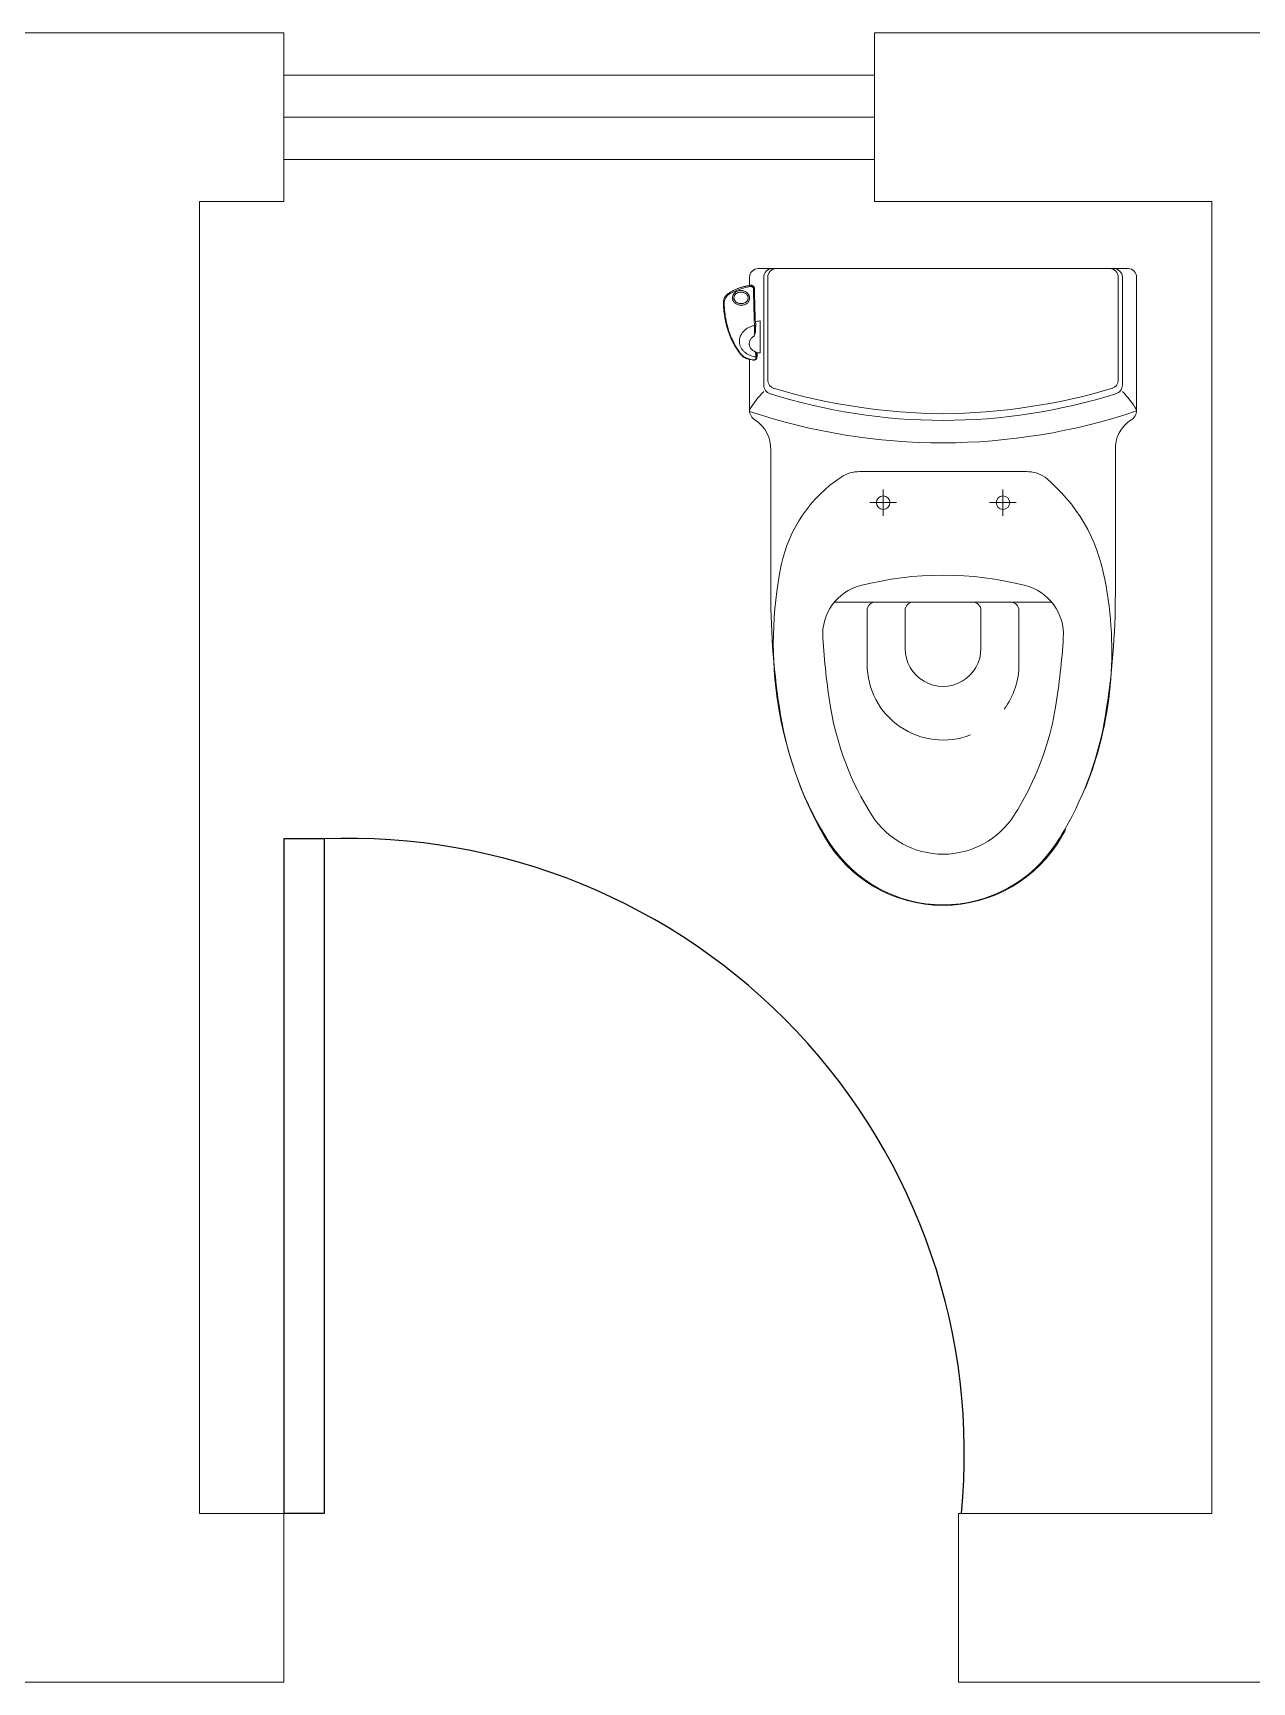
# Model space of a CAD drawing. Header units: inches. Extents: x 4 to 844, y 19 to 530.
# Drawn here: x 29.498 to 30.943, y 183.774 to 185.73 of the extents above; entities that cross this region are included whole.
import ezdxf

# ---------------------------------------------------------------- set-up
doc = ezdxf.new("R2010")
doc.units = ezdxf.units.IN
doc.header["$MEASUREMENT"] = 0
doc.linetypes.add('HIDDEN', pattern=[0.375, 0.25, -0.125])
for name, color, linetype in [('1', 1, 'Continuous'), ('BODY', 7, 'Continuous'), ('COVER', 7, 'Continuous'), ('DIM', 7, 'Continuous'), ('FUR', 6, 'Continuous'), ('HIDDEN', 8, 'HIDDEN')]:
    doc.layers.add(name, color=color, linetype=linetype)

# ---------------------------------------------------------------- blocks, each defined once
blk = doc.blocks.new('DESK4')
at = {"color": 0}
for p, q in [((0, 1), (-0.06, 1)), ((0, 0), (-0.06, 0))]:
    blk.add_line(p, q, dxfattribs=at)
blk.add_lwpolyline([(-0.06, 1), (-0.06, 0)], dxfattribs=at)
blk.add_lwpolyline([(0.944, 0, 0.455404), (0, 1), (0, 0)], format="xyb", dxfattribs=at)

msp = doc.modelspace()

# ---------------------------------------------------------------- linework, layer by layer
at = {"lineweight": 0}
for p, q in [((29.79562, 185.72995), (29.09562, 185.72995)), ((29.79562, 185.52995), (29.79562, 185.72995)), ((30.49568, 185.72995), (31.19568, 185.72995)), ((29.69562, 185.52995), (29.69562, 183.97386)), ((29.69562, 185.52995), (29.79562, 185.52995)), ((30.49568, 185.52995), (30.89568, 185.52995)), ((30.89568, 185.52995), (30.89568, 183.97386)), ((29.69562, 183.97386), (29.84362, 183.97386)), ((30.59562, 183.97386), (30.89568, 183.97386)), ((28.60433, 183.77386), (29.79562, 183.77386)), ((30.59562, 183.77386), (31.19568, 183.77386))]:
    msp.add_line(p, q, dxfattribs=at)
at = {"color": 40, "lineweight": 0, "true_color": 0xf8d731}
for p, q in [((30.49568, 185.52995), (30.49568, 185.72995)), ((29.79562, 185.67995), (30.49568, 185.67995)), ((29.79562, 185.62995), (30.49568, 185.62995)), ((29.79562, 185.57995), (30.49568, 185.57995)), ((29.69562, 183.97386), (29.79562, 183.97386)), ((29.79562, 183.97386), (29.79562, 183.77386)), ((30.59562, 183.97386), (30.59562, 183.77386))]:
    msp.add_line(p, q, dxfattribs=at)
at = {"layer": '1', "color": 177, "linetype": 'ByBlock', "lineweight": 0, "true_color": 0x293189}
for p, q in [((30.319, 185.4174), (30.31857, 185.41672)), ((30.31878, 185.41673), (30.31923, 185.41742)), ((30.31946, 185.41806), (30.319, 185.4174)), ((30.31923, 185.41742), (30.31974, 185.41809)), ((30.31997, 185.41869), (30.31946, 185.41806)), ((30.31974, 185.41809), (30.3203, 185.41875)), ((30.32052, 185.41932), (30.31997, 185.41869)), ((30.3207, 185.41752), (30.32023, 185.41692)), ((30.3203, 185.41875), (30.32091, 185.41939)), ((30.32111, 185.41991), (30.32052, 185.41932)), ((30.32122, 185.4181), (30.3207, 185.41752)), ((30.32091, 185.41939), (30.32156, 185.41999)), ((30.32174, 185.42046), (30.32111, 185.41991)), ((30.32178, 185.41865), (30.32122, 185.4181)), ((30.32156, 185.41999), (30.32226, 185.42056)), ((30.32238, 185.42097), (30.32174, 185.42046)), ((30.32237, 185.41917), (30.32178, 185.41865)), ((30.32226, 185.42056), (30.32301, 185.4211)), ((30.32296, 185.41965), (30.32237, 185.41917)), ((30.32305, 185.42144), (30.32238, 185.42097)), ((30.32359, 185.42009), (30.32296, 185.41965)), ((30.32301, 185.4211), (30.32378, 185.42158)), ((30.32375, 185.42188), (30.32305, 185.42144)), ((30.32424, 185.4205), (30.32359, 185.42009)), ((30.32457, 185.42237), (30.32377, 185.42191)), ((30.32536, 185.4228), (30.32378, 185.4219)), ((30.32583, 185.4214), (30.32424, 185.4205)), ((30.32548, 185.42288), (30.32457, 185.42237)), ((30.32701, 185.42367), (30.32536, 185.4228)), ((30.32639, 185.42337), (30.32548, 185.42288)), ((30.32744, 185.42226), (30.32583, 185.4214)), ((30.32731, 185.42385), (30.32639, 185.42337)), ((30.32868, 185.4245), (30.32701, 185.42367)), ((30.32824, 185.42431), (30.32731, 185.42385)), ((30.32908, 185.42307), (30.32744, 185.42226)), ((30.32758, 185.41688), (30.3277, 185.41749)), ((30.3277, 185.41749), (30.32786, 185.4181)), ((30.32786, 185.4181), (30.32807, 185.41869)), ((30.32807, 185.41869), (30.32833, 185.41925)), ((30.32918, 185.42476), (30.32824, 185.42431)), ((30.32833, 185.41925), (30.32862, 185.4198)), ((30.32862, 185.4198), (30.32896, 185.42032)), ((30.33037, 185.42529), (30.32868, 185.4245)), ((30.32896, 185.42032), (30.32933, 185.42082)), ((30.33074, 185.42384), (30.32908, 185.42307)), ((30.33012, 185.4252), (30.32918, 185.42476)), ((30.32933, 185.42082), (30.32974, 185.42128)), ((30.3295, 185.4176), (30.32936, 185.41713)), ((30.32967, 185.41806), (30.3295, 185.4176)), ((30.32989, 185.4185), (30.32967, 185.41806)), ((30.32974, 185.42128), (30.33027, 185.42181)), ((30.33014, 185.41893), (30.32989, 185.4185)), ((30.33107, 185.42562), (30.33012, 185.4252)), ((30.33041, 185.41934), (30.33014, 185.41893)), ((30.33027, 185.42181), (30.33083, 185.42228)), ((30.33209, 185.42603), (30.33037, 185.42529)), ((30.33072, 185.41972), (30.33041, 185.41934)), ((30.33107, 185.42009), (30.33072, 185.41972)), ((30.33242, 185.42457), (30.33074, 185.42384)), ((30.33083, 185.42228), (30.33143, 185.42271)), ((30.33203, 185.42603), (30.33107, 185.42562)), ((30.3315, 185.42049), (30.33107, 185.42009)), ((30.33143, 185.42271), (30.33206, 185.4231)), ((30.33197, 185.42087), (30.3315, 185.42049)), ((30.33247, 185.4212), (30.33197, 185.42087)), ((30.333, 185.42642), (30.33203, 185.42603)), ((30.33206, 185.4231), (30.33271, 185.42343)), ((30.33411, 185.42683), (30.33209, 185.42603)), ((30.3344, 185.42536), (30.33242, 185.42457)), ((30.333, 185.4215), (30.33247, 185.4212)), ((30.33271, 185.42343), (30.33356, 185.42379)), ((30.33397, 185.4268), (30.333, 185.42642)), ((30.33355, 185.42177), (30.333, 185.4215)), ((30.33425, 185.42205), (30.33355, 185.42177)), ((30.33356, 185.42379), (30.33443, 185.42407)), ((30.33495, 185.42716), (30.33397, 185.4268)), ((30.33617, 185.42757), (30.33411, 185.42683)), ((30.33498, 185.42227), (30.33425, 185.42205)), ((30.33642, 185.42608), (30.3344, 185.42536)), ((30.33443, 185.42407), (30.33533, 185.42428)), ((30.33594, 185.42751), (30.33495, 185.42716)), ((30.33572, 185.42243), (30.33498, 185.42227)), ((30.33533, 185.42428), (30.33624, 185.42441)), ((30.33648, 185.42253), (30.33572, 185.42243)), ((30.33693, 185.42785), (30.33594, 185.42751)), ((30.33825, 185.42824), (30.33617, 185.42757)), ((30.33624, 185.42441), (30.33715, 185.42447)), ((30.33846, 185.42675), (30.33642, 185.42608)), ((30.33725, 185.42258), (30.33648, 185.42253)), ((30.33792, 185.42817), (30.33693, 185.42785)), ((30.33715, 185.42447), (30.33807, 185.42446)), ((30.33801, 185.42257), (30.33725, 185.42258)), ((30.33892, 185.42847), (30.33792, 185.42817)), ((30.33878, 185.4225), (30.33801, 185.42257)), ((30.33807, 185.42446), (30.33899, 185.42437)), ((30.34035, 185.42885), (30.33825, 185.42824)), ((30.34052, 185.42734), (30.33846, 185.42675)), ((30.33953, 185.42237), (30.33878, 185.4225)), ((30.33992, 185.42876), (30.33892, 185.42847)), ((30.33899, 185.42437), (30.3399, 185.42421)), ((30.34028, 185.42219), (30.33953, 185.42237)), ((30.3399, 185.42421), (30.34079, 185.42398)), ((30.34093, 185.42903), (30.33992, 185.42876)), ((30.34101, 185.42195), (30.34028, 185.42219)), ((30.34247, 185.42939), (30.34035, 185.42885)), ((30.3426, 185.42788), (30.34052, 185.42734)), ((30.34079, 185.42398), (30.34167, 185.42367)), ((30.34195, 185.42929), (30.34093, 185.42903)), ((30.34172, 185.42165), (30.34101, 185.42195)), ((30.34167, 185.42367), (30.34251, 185.42329)), ((30.34239, 185.4213), (30.34172, 185.42165)), ((30.34296, 185.42953), (30.34195, 185.42929)), ((30.34304, 185.42088), (30.34239, 185.4213)), ((30.34461, 185.42986), (30.34247, 185.42939)), ((30.34251, 185.42329), (30.34333, 185.42283)), ((30.3447, 185.42834), (30.3426, 185.42788)), ((30.34398, 185.42976), (30.34296, 185.42953)), ((30.34364, 185.42042), (30.34304, 185.42088)), ((30.34333, 185.42283), (30.34395, 185.42242)), ((30.3442, 185.41989), (30.34364, 185.42042)), ((30.34395, 185.42242), (30.34455, 185.42196)), ((30.345, 185.42997), (30.34398, 185.42976)), ((30.3447, 185.41932), (30.3442, 185.41989)), ((30.34455, 185.42196), (30.3451, 185.42145)), ((30.34677, 185.43027), (30.34461, 185.42986)), ((30.34681, 185.42874), (30.3447, 185.42834)), ((30.345, 185.41891), (30.3447, 185.41932)), ((30.34603, 185.43016), (30.345, 185.42997)), ((30.34526, 185.41848), (30.345, 185.41891)), ((30.3451, 185.42145), (30.34562, 185.4209)), ((30.34549, 185.41804), (30.34526, 185.41848)), ((30.34569, 185.41758), (30.34549, 185.41804)), ((30.34562, 185.4209), (30.34609, 185.42031)), ((30.34584, 185.41711), (30.34569, 185.41758)), ((30.34706, 185.43035), (30.34603, 185.43016)), ((30.34609, 185.42031), (30.34645, 185.41979)), ((30.34645, 185.41979), (30.34677, 185.41924)), ((30.34894, 185.4306), (30.34677, 185.43027)), ((30.34677, 185.41924), (30.34705, 185.41867)), ((30.34894, 185.42907), (30.34681, 185.42874)), ((30.34705, 185.41867), (30.34728, 185.41809)), ((30.3481, 185.43051), (30.34706, 185.43035)), ((30.34728, 185.41809), (30.34747, 185.41748)), ((30.34747, 185.41748), (30.34761, 185.41687)), ((30.34896, 185.43064), (30.3481, 185.43051)), ((30.34942, 185.43064), (30.34894, 185.4306)), ((30.34929, 185.4291), (30.34894, 185.42907)), ((30.34904, 185.43065), (30.34896, 185.43064)), ((30.3493, 185.43067), (30.34904, 185.43065)), ((30.34964, 185.42909), (30.34929, 185.4291)), ((30.34955, 185.43067), (30.3493, 185.43067)), ((30.3499, 185.43062), (30.34942, 185.43064)), ((30.34981, 185.43066), (30.34955, 185.43067)), ((30.35, 185.42903), (30.34964, 185.42909)), ((30.35006, 185.43064), (30.34981, 185.43066)), ((30.35037, 185.43054), (30.3499, 185.43062)), ((30.35032, 185.42894), (30.35, 185.42903)), ((30.35032, 185.43059), (30.35006, 185.43064)), ((30.35057, 185.43054), (30.35032, 185.43059)), ((30.35064, 185.42882), (30.35032, 185.42894)), ((30.35081, 185.43042), (30.35037, 185.43054)), ((30.35081, 185.43046), (30.35057, 185.43054)), ((30.35093, 185.42866), (30.35064, 185.42882)), ((30.35106, 185.43037), (30.35081, 185.43046)), ((30.35122, 185.43026), (30.35081, 185.43042)), ((30.35121, 185.42847), (30.35093, 185.42866)), ((30.35129, 185.43027), (30.35106, 185.43037)), ((30.35147, 185.42825), (30.35121, 185.42847)), ((30.35162, 185.43005), (30.35122, 185.43026)), ((30.35152, 185.43015), (30.35129, 185.43027)), ((30.3517, 185.428), (30.35147, 185.42825)), ((30.35174, 185.43001), (30.35152, 185.43015)), ((30.35199, 185.4298), (30.35162, 185.43005)), ((30.3519, 185.42773), (30.3517, 185.428)), ((30.35195, 185.42987), (30.35174, 185.43001)), ((30.35207, 185.42744), (30.3519, 185.42773)), ((30.35214, 185.42971), (30.35195, 185.42987)), ((30.35233, 185.4295), (30.35199, 185.4298)), ((30.35221, 185.42714), (30.35207, 185.42744)), ((30.35233, 185.42954), (30.35214, 185.42971)), ((30.35231, 185.42682), (30.35221, 185.42714)), ((30.35237, 185.42649), (30.35231, 185.42682)), ((30.35251, 185.42936), (30.35233, 185.42954)), ((30.35264, 185.42918), (30.35233, 185.4295)), ((30.35239, 185.42616), (30.35237, 185.42649)), ((30.35243, 185.42422), (30.35239, 185.42616)), ((30.35246, 185.42229), (30.35243, 185.42422)), ((30.35252, 185.41917), (30.35246, 185.42229)), ((30.35268, 185.42916), (30.35251, 185.42936)), ((30.35258, 185.41606), (30.35252, 185.41917)), ((30.3529, 185.42882), (30.35264, 185.42918)), ((30.35283, 185.42896), (30.35268, 185.42916)), ((30.35291, 185.42885), (30.35283, 185.42896)), ((30.35313, 185.42844), (30.3529, 185.42882)), ((30.3533, 185.42804), (30.35313, 185.42844)), ((30.35344, 185.42762), (30.3533, 185.42804)), ((30.35352, 185.42719), (30.35344, 185.42762)), ((30.35355, 185.42677), (30.35352, 185.42719)), ((30.3536, 185.42378), (30.35355, 185.42675)), ((30.35366, 185.42083), (30.3536, 185.42378)), ((30.35372, 185.41789), (30.35366, 185.42083)), ((30.35378, 185.41496), (30.35372, 185.41789)), ((30.31668, 185.41027), (30.31667, 185.41003)), ((30.31667, 185.40939), (30.31668, 185.40982)), ((30.31668, 185.40903), (30.31667, 185.40939)), ((30.31668, 185.40903), (30.31667, 185.40939)), ((30.31668, 185.40982), (30.31673, 185.41062)), ((30.31669, 185.41048), (30.31668, 185.41027)), ((30.31677, 185.40678), (30.31668, 185.40903)), ((30.31674, 185.41115), (30.31669, 185.41048)), ((30.31673, 185.41062), (30.31682, 185.41141)), ((30.31686, 185.41202), (30.31674, 185.41115)), ((30.31689, 185.40455), (30.31677, 185.40678)), ((30.31682, 185.41141), (30.31696, 185.41222)), ((30.31702, 185.41285), (30.31686, 185.41202)), ((30.31706, 185.40232), (30.31689, 185.40455)), ((30.31696, 185.41222), (30.31716, 185.41302)), ((30.31724, 185.41367), (30.31702, 185.41285)), ((30.31727, 185.40011), (30.31706, 185.40232)), ((30.31716, 185.41302), (30.3174, 185.41381)), ((30.31751, 185.41448), (30.31724, 185.41367)), ((30.31752, 185.39791), (30.31727, 185.40011)), ((30.3174, 185.41381), (30.31767, 185.41456)), ((30.31782, 185.41525), (30.31751, 185.41448)), ((30.31787, 185.39529), (30.31752, 185.39791)), ((30.31762, 185.40957), (30.31761, 185.40874)), ((30.31761, 185.40874), (30.31771, 185.40619)), ((30.31767, 185.4104), (30.31762, 185.40957)), ((30.31767, 185.41456), (30.31799, 185.41529)), ((30.31779, 185.41123), (30.31767, 185.4104)), ((30.31771, 185.40619), (30.31787, 185.40365)), ((30.31794, 185.41202), (30.31779, 185.41123)), ((30.31817, 185.41599), (30.31782, 185.41525)), ((30.31787, 185.40365), (30.31807, 185.40113)), ((30.31815, 185.41281), (30.31794, 185.41202)), ((30.31799, 185.41529), (30.31836, 185.41601)), ((30.31807, 185.40113), (30.31833, 185.39863)), ((30.31841, 185.41358), (30.31815, 185.41281)), ((30.31857, 185.41672), (30.31817, 185.41599)), ((30.31833, 185.39863), (30.31864, 185.39615)), ((30.31836, 185.41601), (30.31878, 185.41673)), ((30.3187, 185.41429), (30.31841, 185.41358)), ((30.31903, 185.41499), (30.3187, 185.41429)), ((30.3194, 185.41567), (30.31903, 185.41499)), ((30.3198, 185.41631), (30.3194, 185.41567)), ((30.32023, 185.41692), (30.3198, 185.41631)), ((30.32751, 185.41563), (30.32752, 185.41625)), ((30.32754, 185.415), (30.32751, 185.41563)), ((30.32752, 185.41625), (30.32758, 185.41688)), ((30.32764, 185.41438), (30.32754, 185.415)), ((30.32778, 185.41377), (30.32764, 185.41438)), ((30.32797, 185.41317), (30.32778, 185.41377)), ((30.3282, 185.41259), (30.32797, 185.41317)), ((30.32848, 185.41203), (30.3282, 185.41259)), ((30.3288, 185.41149), (30.32848, 185.41203)), ((30.32916, 185.41098), (30.3288, 185.41149)), ((30.32964, 185.4104), (30.32916, 185.41098)), ((30.32921, 185.41616), (30.3292, 185.41567)), ((30.3292, 185.41567), (30.32923, 185.41518)), ((30.32926, 185.41665), (30.32921, 185.41616)), ((30.32923, 185.41518), (30.32931, 185.41469)), ((30.32936, 185.41713), (30.32926, 185.41665)), ((30.32931, 185.41469), (30.32943, 185.41422)), ((30.32943, 185.41422), (30.32958, 185.41375)), ((30.32958, 185.41375), (30.32978, 185.4133)), ((30.33016, 185.40986), (30.32964, 185.4104)), ((30.32978, 185.4133), (30.33001, 185.41286)), ((30.33001, 185.41286), (30.33028, 185.41244)), ((30.33072, 185.40937), (30.33016, 185.40986)), ((30.33028, 185.41244), (30.33058, 185.41204)), ((30.33058, 185.41204), (30.33107, 185.41148)), ((30.33131, 185.40891), (30.33072, 185.40937)), ((30.33107, 185.41148), (30.33164, 185.41097)), ((30.33194, 185.40851), (30.33131, 185.40891)), ((30.33164, 185.41097), (30.33224, 185.41051)), ((30.33276, 185.40807), (30.33194, 185.40851)), ((30.33224, 185.41051), (30.33289, 185.41011)), ((30.33361, 185.4077), (30.33276, 185.40807)), ((30.33289, 185.41011), (30.33357, 185.40976)), ((30.33357, 185.40976), (30.33428, 185.40947)), ((30.33449, 185.4074), (30.33361, 185.4077)), ((30.33428, 185.40947), (30.33501, 185.40924)), ((30.33538, 185.40717), (30.33449, 185.4074)), ((30.33501, 185.40924), (30.33576, 185.40906)), ((30.33629, 185.40702), (30.33538, 185.40717)), ((30.33576, 185.40906), (30.33652, 185.40894)), ((30.33721, 185.40693), (30.33629, 185.40702)), ((30.33652, 185.40894), (30.33728, 185.40887)), ((30.33813, 185.40692), (30.33721, 185.40693)), ((30.33728, 185.40887), (30.33805, 185.40886)), ((30.33805, 185.40886), (30.33881, 185.40891)), ((30.33904, 185.40698), (30.33813, 185.40692)), ((30.33881, 185.40891), (30.33957, 185.40901)), ((30.33995, 185.40711), (30.33904, 185.40698)), ((30.33957, 185.40901), (30.34031, 185.40916)), ((30.34084, 185.40731), (30.33995, 185.40711)), ((30.34031, 185.40916), (30.34104, 185.40938)), ((30.34171, 185.40758), (30.34084, 185.40731)), ((30.34104, 185.40938), (30.34174, 185.40965)), ((30.34256, 185.40792), (30.34171, 185.40758)), ((30.34174, 185.40965), (30.34229, 185.4099)), ((30.34229, 185.4099), (30.34281, 185.4102)), ((30.34321, 185.40825), (30.34256, 185.40792)), ((30.34281, 185.4102), (30.34331, 185.41053)), ((30.34384, 185.40863), (30.34321, 185.40825)), ((30.34331, 185.41053), (30.34378, 185.41089)), ((30.34378, 185.41089), (30.34421, 185.41128)), ((30.34443, 185.40905), (30.34384, 185.40863)), ((30.34421, 185.41128), (30.34455, 185.41164)), ((30.345, 185.40951), (30.34443, 185.40905)), ((30.34455, 185.41164), (30.34486, 185.41202)), ((30.34486, 185.41202), (30.34514, 185.41242)), ((30.34552, 185.41002), (30.345, 185.40951)), ((30.34514, 185.41242), (30.34539, 185.41284)), ((30.34539, 185.41284), (30.3456, 185.41328)), ((30.34593, 185.41048), (30.34552, 185.41002)), ((30.3456, 185.41328), (30.34577, 185.41373)), ((30.34577, 185.41373), (30.34591, 185.4142)), ((30.34596, 185.41663), (30.34584, 185.41711)), ((30.34591, 185.4142), (30.346, 185.41468)), ((30.3463, 185.41096), (30.34593, 185.41048)), ((30.34603, 185.41614), (30.34596, 185.41663)), ((30.346, 185.41468), (30.34606, 185.41517)), ((30.34607, 185.41565), (30.34603, 185.41614)), ((30.34606, 185.41517), (30.34607, 185.41565)), ((30.34663, 185.41147), (30.3463, 185.41096)), ((30.34693, 185.41201), (30.34663, 185.41147)), ((30.34718, 185.41257), (30.34693, 185.41201)), ((30.34739, 185.41316), (30.34718, 185.41257)), ((30.34755, 185.41376), (30.34739, 185.41316)), ((30.34767, 185.41437), (30.34755, 185.41376)), ((30.34761, 185.41687), (30.3477, 185.41624)), ((30.34773, 185.41499), (30.34767, 185.41437)), ((30.3477, 185.41624), (30.34774, 185.41562)), ((30.34774, 185.41562), (30.34773, 185.41499)), ((30.35264, 185.41297), (30.35258, 185.41606)), ((30.35271, 185.4099), (30.35264, 185.41297)), ((30.35279, 185.40684), (30.35271, 185.4099)), ((30.35286, 185.40383), (30.35279, 185.40684)), ((30.35294, 185.40084), (30.35286, 185.40383)), ((30.35303, 185.39786), (30.35294, 185.40084)), ((30.35311, 185.39491), (30.35303, 185.39786)), ((30.35384, 185.4121), (30.35378, 185.41496)), ((30.35391, 185.40925), (30.35384, 185.4121)), ((30.35398, 185.40642), (30.35391, 185.40925)), ((30.35405, 185.4036), (30.35398, 185.40642)), ((30.35413, 185.40081), (30.35405, 185.4036)), ((30.35421, 185.39803), (30.35413, 185.40081)), ((30.35429, 185.39527), (30.35421, 185.39803)), ((30.31828, 185.3927), (30.31787, 185.39529)), ((30.31874, 185.39013), (30.31828, 185.3927)), ((30.31864, 185.39615), (30.319, 185.39366)), ((30.31927, 185.38758), (30.31874, 185.39013)), ((30.319, 185.39366), (30.31942, 185.39118)), ((30.31985, 185.38507), (30.31927, 185.38758)), ((30.31942, 185.39118), (30.31989, 185.38873)), ((30.32048, 185.38258), (30.31985, 185.38507)), ((30.31989, 185.38873), (30.32041, 185.3863)), ((30.32041, 185.3863), (30.32099, 185.3839)), ((30.32118, 185.38012), (30.32048, 185.38258)), ((30.32099, 185.3839), (30.32158, 185.38165)), ((30.32192, 185.3777), (30.32118, 185.38012)), ((30.32158, 185.38165), (30.32223, 185.37942)), ((30.32223, 185.37942), (30.32291, 185.37721)), ((30.34277, 185.37806), (30.3435, 185.37863)), ((30.3435, 185.37863), (30.34426, 185.37917)), ((30.34426, 185.37917), (30.34504, 185.37968)), ((30.34504, 185.37968), (30.34585, 185.38016)), ((30.34585, 185.38016), (30.34668, 185.38061)), ((30.34668, 185.38061), (30.34753, 185.38104)), ((30.34753, 185.38104), (30.3484, 185.38143)), ((30.3484, 185.38143), (30.34931, 185.3818)), ((30.34931, 185.3818), (30.35024, 185.38213)), ((30.35024, 185.38213), (30.35119, 185.38243)), ((30.35119, 185.38243), (30.35216, 185.3827)), ((30.35216, 185.3827), (30.35283, 185.38286)), ((30.35283, 185.38286), (30.35351, 185.38301)), ((30.3532, 185.39199), (30.35311, 185.39491)), ((30.35328, 185.38957), (30.3532, 185.39199)), ((30.35336, 185.38717), (30.35328, 185.38957)), ((30.35345, 185.38478), (30.35336, 185.38717)), ((30.35351, 185.38301), (30.35345, 185.38478)), ((30.35352, 185.38244), (30.35351, 185.38301)), ((30.35353, 185.38185), (30.35352, 185.38244)), ((30.35354, 185.38127), (30.35353, 185.38185)), ((30.35355, 185.38067), (30.35354, 185.38127)), ((30.35356, 185.37969), (30.35355, 185.38067)), ((30.35356, 185.3787), (30.35356, 185.37969)), ((30.35356, 185.37769), (30.35356, 185.3787)), ((30.35437, 185.39256), (30.35429, 185.39527)), ((30.35438, 185.39253), (30.35437, 185.39256)), ((30.35438, 185.39255), (30.35438, 185.39256)), ((30.3544, 185.39175), (30.35438, 185.39253)), ((30.35443, 185.391), (30.3544, 185.39175)), ((30.35447, 185.39025), (30.35443, 185.391)), ((30.35451, 185.38953), (30.35447, 185.39025)), ((30.35455, 185.38885), (30.35451, 185.38953)), ((30.3546, 185.38822), (30.35455, 185.38885)), ((30.35457, 185.38347), (30.3546, 185.38261)), ((30.35464, 185.38763), (30.3546, 185.38822)), ((30.3546, 185.38261), (30.35463, 185.38172)), ((30.35463, 185.38172), (30.35465, 185.38081)), ((30.35469, 185.3871), (30.35464, 185.38763)), ((30.35465, 185.38081), (30.35468, 185.37989)), ((30.35468, 185.37989), (30.35469, 185.37893)), ((30.35475, 185.38661), (30.35469, 185.3871)), ((30.35469, 185.37893), (30.35471, 185.37795)), ((30.3548, 185.38618), (30.35475, 185.38661)), ((30.35486, 185.38579), (30.3548, 185.38618)), ((30.35492, 185.38547), (30.35486, 185.38579)), ((30.35489, 185.3857), (30.35497, 185.3856)), ((30.35491, 185.38559), (30.3549, 185.38565)), ((30.35493, 185.38549), (30.35491, 185.38559)), ((30.35497, 185.3852), (30.35492, 185.38547)), ((30.35495, 185.38541), (30.35493, 185.38549)), ((30.35497, 185.38536), (30.35495, 185.38541)), ((30.35497, 185.3856), (30.35509, 185.38538)), ((30.35498, 185.38531), (30.35497, 185.38536)), ((30.35504, 185.38498), (30.35497, 185.3852)), ((30.35499, 185.38529), (30.35498, 185.38531)), ((30.355, 185.38527), (30.35499, 185.38529)), ((30.355, 185.38527), (30.355, 185.38527)), ((30.3551, 185.38483), (30.35504, 185.38498)), ((30.35509, 185.38538), (30.35515, 185.38523)), ((30.35516, 185.38474), (30.3551, 185.38483)), ((30.35515, 185.38523), (30.3552, 185.38507)), ((30.35522, 185.3847), (30.35516, 185.38474)), ((30.3552, 185.38507), (30.35522, 185.38489)), ((30.35522, 185.38489), (30.35522, 185.3847)), ((30.3603, 185.35086), (30.3603, 185.38784)), ((30.32266, 185.37551), (30.32192, 185.3777)), ((30.32344, 185.37334), (30.32266, 185.37551)), ((30.32291, 185.37721), (30.32364, 185.37504)), ((30.32427, 185.3712), (30.32344, 185.37334)), ((30.32364, 185.37504), (30.32442, 185.37289)), ((30.32514, 185.3691), (30.32427, 185.3712)), ((30.32442, 185.37289), (30.32524, 185.37077)), ((30.32605, 185.36702), (30.32514, 185.3691)), ((30.32524, 185.37077), (30.32611, 185.36868)), ((30.32697, 185.36507), (30.32605, 185.36702)), ((30.32611, 185.36868), (30.32702, 185.36662)), ((30.32793, 185.36314), (30.32697, 185.36507)), ((30.32702, 185.36662), (30.32798, 185.3646)), ((30.32893, 185.36125), (30.32793, 185.36314)), ((30.32798, 185.3646), (30.32898, 185.3626)), ((30.32997, 185.35938), (30.32893, 185.36125)), ((30.32898, 185.3626), (30.33007, 185.36054)), ((30.33105, 185.35755), (30.32997, 185.35938)), ((30.33007, 185.36054), (30.33122, 185.35852)), ((30.33561, 185.3638), (30.33562, 185.36485)), ((30.33566, 185.36275), (30.33561, 185.3638)), ((30.33562, 185.36485), (30.3357, 185.36589)), ((30.33576, 185.36194), (30.33566, 185.36275)), ((30.3357, 185.36589), (30.33582, 185.3667)), ((30.3359, 185.36112), (30.33576, 185.36194)), ((30.33582, 185.3667), (30.33597, 185.36751)), ((30.33608, 185.36032), (30.3359, 185.36112)), ((30.33597, 185.36751), (30.33617, 185.36831)), ((30.33631, 185.35952), (30.33608, 185.36032)), ((30.33617, 185.36831), (30.33641, 185.3691)), ((30.33657, 185.35876), (30.33631, 185.35952)), ((30.33641, 185.3691), (30.33677, 185.37011)), ((30.33687, 185.35801), (30.33657, 185.35876)), ((30.33677, 185.37011), (30.33721, 185.37111)), ((30.33721, 185.37111), (30.33771, 185.37209)), ((30.33771, 185.37209), (30.33813, 185.37282)), ((30.33813, 185.37282), (30.3386, 185.37355)), ((30.3386, 185.37355), (30.3391, 185.37426)), ((30.3391, 185.37426), (30.33964, 185.37494)), ((30.33964, 185.37494), (30.34039, 185.37582)), ((30.34039, 185.37582), (30.3412, 185.37667)), ((30.3412, 185.37667), (30.34207, 185.37747)), ((30.34207, 185.37747), (30.34277, 185.37806)), ((30.34744, 185.36212), (30.34741, 185.36137)), ((30.34741, 185.36137), (30.34744, 185.36061)), ((30.34754, 185.36288), (30.34744, 185.36212)), ((30.34744, 185.36061), (30.34753, 185.35986)), ((30.34753, 185.35986), (30.34767, 185.35912)), ((30.34768, 185.36359), (30.34754, 185.36288)), ((30.34767, 185.35912), (30.34789, 185.35838)), ((30.34788, 185.36429), (30.34768, 185.36359)), ((30.34813, 185.36498), (30.34788, 185.36429)), ((30.34843, 185.36566), (30.34813, 185.36498)), ((30.34878, 185.36633), (30.34843, 185.36566)), ((30.34917, 185.36695), (30.34878, 185.36633)), ((30.34961, 185.36756), (30.34917, 185.36695)), ((30.3501, 185.36814), (30.34961, 185.36756)), ((30.35063, 185.3687), (30.3501, 185.36814)), ((30.3512, 185.36922), (30.35063, 185.3687)), ((30.35171, 185.36963), (30.3512, 185.36922)), ((30.35224, 185.37001), (30.35171, 185.36963)), ((30.3528, 185.37036), (30.35224, 185.37001)), ((30.35338, 185.37068), (30.3528, 185.37036)), ((30.35338, 185.37068), (30.35342, 185.37168)), ((30.35365, 185.37159), (30.35338, 185.37069)), ((30.35338, 185.37069), (30.35338, 185.37068)), ((30.35342, 185.37168), (30.35346, 185.37268)), ((30.35346, 185.37268), (30.35349, 185.37369)), ((30.35349, 185.37369), (30.35351, 185.37469)), ((30.35351, 185.37469), (30.35353, 185.37569)), ((30.35353, 185.37569), (30.35355, 185.37668)), ((30.35355, 185.37668), (30.35356, 185.37769)), ((30.35393, 185.37249), (30.35365, 185.37159)), ((30.35411, 185.37308), (30.35393, 185.37249)), ((30.35429, 185.37367), (30.35411, 185.37308)), ((30.35445, 185.37426), (30.35429, 185.37367)), ((30.35455, 185.37469), (30.35445, 185.37426)), ((30.35464, 185.37513), (30.35455, 185.37469)), ((30.3547, 185.37555), (30.35464, 185.37513)), ((30.35474, 185.37597), (30.3547, 185.37555)), ((30.35471, 185.37795), (30.35472, 185.37697)), ((30.35472, 185.37697), (30.35474, 185.37597)), ((30.33217, 185.35574), (30.33105, 185.35755)), ((30.33122, 185.35852), (30.33241, 185.35653)), ((30.33333, 185.35397), (30.33217, 185.35574)), ((30.33241, 185.35653), (30.33366, 185.35458)), ((30.33454, 185.35223), (30.33333, 185.35397)), ((30.33366, 185.35458), (30.33495, 185.35267)), ((30.33578, 185.35053), (30.33454, 185.35223)), ((30.33495, 185.35267), (30.33635, 185.35072)), ((30.33706, 185.34885), (30.33578, 185.35053)), ((30.33635, 185.35072), (30.3378, 185.34881)), ((30.33721, 185.35727), (30.33687, 185.35801)), ((30.33724, 185.34863), (30.33706, 185.34885)), ((30.33759, 185.35655), (30.33721, 185.35727)), ((30.33725, 185.34863), (30.33748, 185.34836)), ((30.33748, 185.34836), (30.33777, 185.34803)), ((30.33803, 185.3558), (30.33759, 185.35655)), ((30.33777, 185.34803), (30.33808, 185.34771)), ((30.3378, 185.34881), (30.33827, 185.34825)), ((30.3385, 185.35507), (30.33803, 185.3558)), ((30.33808, 185.34771), (30.3384, 185.3474)), ((30.33827, 185.34825), (30.33879, 185.3477)), ((30.3384, 185.3474), (30.33874, 185.3471)), ((30.33902, 185.35436), (30.3385, 185.35507)), ((30.33874, 185.3471), (30.33909, 185.3468)), ((30.33879, 185.3477), (30.33935, 185.34718)), ((30.33958, 185.35367), (30.33902, 185.35436)), ((30.33909, 185.3468), (30.33946, 185.34651)), ((30.33935, 185.34718), (30.33997, 185.34667)), ((30.33946, 185.34651), (30.33984, 185.34622)), ((30.34016, 185.35302), (30.33958, 185.35367)), ((30.33984, 185.34622), (30.34023, 185.34594)), ((30.33997, 185.34667), (30.34062, 185.34618)), ((30.34077, 185.35239), (30.34016, 185.35302)), ((30.34023, 185.34594), (30.34064, 185.34567)), ((30.34062, 185.34618), (30.34131, 185.34573)), ((30.34064, 185.34567), (30.34106, 185.34541)), ((30.34141, 185.35178), (30.34077, 185.35239)), ((30.34106, 185.34541), (30.34149, 185.34516)), ((30.34131, 185.34573), (30.342, 185.34531)), ((30.34209, 185.35119), (30.34141, 185.35178)), ((30.34149, 185.34516), (30.34194, 185.34491)), ((30.34194, 185.34491), (30.3424, 185.34467)), ((30.342, 185.34531), (30.34272, 185.34492)), ((30.34282, 185.35061), (30.34209, 185.35119)), ((30.3424, 185.34467), (30.34287, 185.34444)), ((30.34272, 185.34492), (30.34346, 185.34456)), ((30.34358, 185.35005), (30.34282, 185.35061)), ((30.34287, 185.34444), (30.34335, 185.34422)), ((30.34335, 185.34422), (30.34384, 185.34401)), ((30.34346, 185.34456), (30.34425, 185.34422)), ((30.34437, 185.34952), (30.34358, 185.35005)), ((30.34384, 185.34401), (30.34435, 185.34381)), ((30.34425, 185.34422), (30.34505, 185.34391)), ((30.34435, 185.34381), (30.34486, 185.34362)), ((30.34519, 185.34901), (30.34437, 185.34952)), ((30.34486, 185.34362), (30.34539, 185.34344)), ((30.34505, 185.34391), (30.34587, 185.34363)), ((30.34602, 185.34855), (30.34519, 185.34901)), ((30.34539, 185.34344), (30.34592, 185.34326)), ((30.34587, 185.34363), (30.34667, 185.34338)), ((30.34592, 185.34326), (30.34646, 185.3431)), ((30.34686, 185.34811), (30.34602, 185.34855)), ((30.34646, 185.3431), (30.34701, 185.34295)), ((30.34667, 185.34338), (30.34749, 185.34316)), ((30.34773, 185.3477), (30.34686, 185.34811)), ((30.34701, 185.34295), (30.34757, 185.34281)), ((30.34749, 185.34316), (30.34831, 185.34296)), ((30.34757, 185.34281), (30.34814, 185.34268)), ((30.34862, 185.34732), (30.34773, 185.3477)), ((30.34789, 185.35838), (30.34816, 185.35765)), ((30.34814, 185.34268), (30.34872, 185.34256)), ((30.34816, 185.35765), (30.3485, 185.35694)), ((30.34831, 185.34296), (30.34915, 185.34279)), ((30.3485, 185.35694), (30.3489, 185.35625)), ((30.34969, 185.3469), (30.34862, 185.34732)), ((30.34872, 185.34256), (30.34902, 185.3425)), ((30.3489, 185.35625), (30.34936, 185.3556)), ((30.34902, 185.3425), (30.35081, 185.34217)), ((30.34915, 185.34279), (30.35186, 185.34229)), ((30.34936, 185.3556), (30.34986, 185.35498)), ((30.35079, 185.34653), (30.34969, 185.3469)), ((30.34986, 185.35498), (30.35042, 185.35439)), ((30.35042, 185.35439), (30.35102, 185.35384)), ((30.35191, 185.34619), (30.35079, 185.34653)), ((30.35081, 185.34217), (30.35174, 185.342)), ((30.35102, 185.35384), (30.35168, 185.35332)), ((30.35168, 185.35332), (30.35238, 185.35285)), ((30.35174, 185.342), (30.3519, 185.34198)), ((30.35186, 185.34229), (30.35219, 185.34225)), ((30.3519, 185.34198), (30.35216, 185.34195)), ((30.35305, 185.34589), (30.35191, 185.34619)), ((30.35216, 185.34195), (30.35242, 185.34193)), ((30.35219, 185.34225), (30.35252, 185.34223)), ((30.35238, 185.35285), (30.353, 185.35249)), ((30.35242, 185.34193), (30.35268, 185.34192)), ((30.35252, 185.34223), (30.35285, 185.34224)), ((30.35268, 185.34192), (30.35293, 185.34193)), ((30.35285, 185.34224), (30.35318, 185.34227)), ((30.35293, 185.34193), (30.35319, 185.34195)), ((30.353, 185.35249), (30.35364, 185.35215)), ((30.3542, 185.34564), (30.35305, 185.34589)), ((30.35318, 185.34227), (30.3535, 185.34234)), ((30.35319, 185.34195), (30.35344, 185.34199)), ((30.35344, 185.34199), (30.35369, 185.34204)), ((30.3535, 185.34234), (30.3538, 185.34242)), ((30.35364, 185.35215), (30.35431, 185.35185)), ((30.35369, 185.34204), (30.35393, 185.3421)), ((30.3538, 185.34242), (30.35409, 185.34254)), ((30.35393, 185.3421), (30.35417, 185.34217)), ((30.35409, 185.34254), (30.35436, 185.34267)), ((30.35417, 185.34217), (30.35441, 185.34226)), ((30.35537, 185.34543), (30.3542, 185.34564)), ((30.35441, 185.35159), (30.35431, 185.35185)), ((30.35431, 185.35185), (30.35431, 185.35185)), ((30.35431, 185.35185), (30.35464, 185.35156)), ((30.35436, 185.34267), (30.3546, 185.34283)), ((30.3545, 185.35131), (30.35441, 185.35159)), ((30.35441, 185.34226), (30.35464, 185.34236)), ((30.35458, 185.35101), (30.3545, 185.35131)), ((30.35467, 185.35067), (30.35458, 185.35101)), ((30.3546, 185.34283), (30.35482, 185.34301)), ((30.35464, 185.35156), (30.35497, 185.35131)), ((30.35464, 185.34236), (30.35486, 185.34247)), ((30.35478, 185.35016), (30.35467, 185.35067)), ((30.35488, 185.34959), (30.35478, 185.35016)), ((30.35482, 185.34301), (30.35501, 185.3432)), ((30.35486, 185.34247), (30.35506, 185.34259)), ((30.35498, 185.34897), (30.35488, 185.34959)), ((30.35497, 185.35131), (30.35519, 185.35117)), ((30.35507, 185.34831), (30.35498, 185.34897)), ((30.35501, 185.3432), (30.35516, 185.34341)), ((30.35506, 185.34259), (30.35525, 185.34272)), ((30.35516, 185.3476), (30.35507, 185.34831)), ((30.35524, 185.34683), (30.35516, 185.3476)), ((30.35516, 185.34341), (30.35528, 185.34364)), ((30.35519, 185.35117), (30.3554, 185.35106)), ((30.35531, 185.34614), (30.35524, 185.34683)), ((30.35525, 185.34272), (30.35544, 185.34287)), ((30.35528, 185.34364), (30.35537, 185.34388)), ((30.35537, 185.34543), (30.35531, 185.34614)), ((30.35543, 185.34443), (30.35537, 185.34543)), ((30.35537, 185.34388), (30.35542, 185.34412)), ((30.3554, 185.35106), (30.3556, 185.35097)), ((30.35542, 185.34412), (30.35543, 185.34443)), ((30.35544, 185.34287), (30.35561, 185.34302)), ((30.3556, 185.35097), (30.35573, 185.35092)), ((30.35561, 185.34302), (30.35577, 185.34318)), ((30.35573, 185.35092), (30.35584, 185.35088)), ((30.35577, 185.34318), (30.35591, 185.34336)), ((30.35584, 185.35088), (30.35586, 185.35088)), ((30.35591, 185.34336), (30.35604, 185.34354)), ((30.35597, 185.35087), (30.35603, 185.35041)), ((30.35603, 185.35041), (30.35609, 185.34991)), ((30.35604, 185.34354), (30.35615, 185.34373)), ((30.35609, 185.34991), (30.35615, 185.34937)), ((30.35615, 185.34937), (30.35621, 185.34881)), ((30.35615, 185.34373), (30.35625, 185.34392)), ((30.35621, 185.34881), (30.35626, 185.34818)), ((30.35625, 185.34392), (30.35633, 185.34412)), ((30.35626, 185.34818), (30.35632, 185.34752)), ((30.35632, 185.34752), (30.35637, 185.34683)), ((30.35633, 185.34412), (30.35639, 185.34432)), ((30.35637, 185.34683), (30.35642, 185.3461)), ((30.35639, 185.34432), (30.35644, 185.34452)), ((30.35642, 185.3461), (30.35648, 185.34511)), ((30.35644, 185.34452), (30.35647, 185.34472)), ((30.35648, 185.34478), (30.35647, 185.34477)), ((30.35647, 185.34472), (30.35647, 185.34477)), ((30.35648, 185.34511), (30.35656, 185.34604)), ((30.35648, 185.34511), (30.35648, 185.34478)), ((30.3565, 185.34501), (30.35666, 185.34674)), ((30.35656, 185.34604), (30.35665, 185.34697)), ((30.35665, 185.35015), (30.35665, 185.35071)), ((30.35665, 185.34939), (30.35665, 185.35015)), ((30.35665, 185.34866), (30.35665, 185.34939)), ((30.35666, 185.34793), (30.35665, 185.34866)), ((30.35665, 185.34697), (30.35666, 185.34709)), ((30.35667, 185.34722), (30.35666, 185.34793)), ((30.35666, 185.34709), (30.35667, 185.3472)), ((30.35666, 185.34686), (30.35667, 185.34691)), ((30.35666, 185.34674), (30.35666, 185.34686)), ((30.35667, 185.3472), (30.35667, 185.34722)), ((30.35667, 185.34697), (30.35667, 185.3472)), ((30.35667, 185.34691), (30.35667, 185.34697))]:
    msp.add_line(p, q, dxfattribs=at)
for centre, major_axis, start_param, end_param in [((30.3603, 185.36935), (-0.01344, 0.01344), 5.5248174, 5.7991051), ((30.54179, 185.37105), (-0.13232, -0.13232), -0.8296991, -0.8116945), ((30.48054, 185.37383), (-0.08896, 0.08896), 0.7180951, 0.7415855), ((30.42339, 185.37777), (-0.04845, -0.04845), -0.886821, -0.8514998), ((30.3598, 185.38784), (-0.000354, 0.000354), 3.9269908, 5.5248174), ((30.3603, 185.36935), (-0.01344, -0.01344), 0.5491207, 0.7583678), ((30.3598, 185.35086), (-0.000354, -0.000354), 0.7583679, 2.3561945)]:
    msp.add_ellipse(centre, major_axis=major_axis, ratio=1, start_param=start_param, end_param=end_param, dxfattribs=at)
at = {"layer": 'BODY', "color": 177, "linetype": 'ByBlock', "lineweight": 0, "true_color": 0x293189}
for p, q in [((30.34775, 185.42889), (30.34775, 185.44043)), ((30.35775, 185.45043), (30.79646, 185.45043)), ((30.3645, 185.31234), (30.3645, 185.44043)), ((30.3693, 185.44043), (30.3693, 185.31802)), ((30.7849, 185.44043), (30.7849, 185.31802)), ((30.78971, 185.31234), (30.78971, 185.44043)), ((30.80646, 185.28239), (30.80646, 185.44043)), ((30.34775, 185.28239), (30.34775, 185.3431)), ((30.37283, 185.23491), (30.37283, 185.06547)), ((30.78137, 185.23491), (30.78137, 185.06547))]:
    msp.add_line(p, q, dxfattribs=at)
for centre, major_axis, start_param, end_param in [((30.35775, 185.44043), (-0.00707, 0.00707), 5.4977871, 7.0685835), ((30.3745, 185.44043), (-0.00707, -0.00707), 3.9269908, 5.4977871), ((30.3793, 185.44043), (-0.00707, -0.00707), 3.9269908, 5.4977871), ((30.7749, 185.44043), (-0.00707, 0.00707), 3.9269908, 5.4977871), ((30.77971, 185.44043), (-0.00707, 0.00707), 3.9269908, 5.4977871), ((30.79646, 185.44043), (-0.00707, -0.00707), 2.3561945, 3.9269908), ((30.37495, 185.31209), (-0.0074, -0.0074), -0.8095548, 0.5188985), ((30.3793, 185.31802), (-0.00707, 0.00707), 0.7853982, 2.082708), ((30.5771, 185.95042), (-0.48085, -0.48085), 0.4780892, 0.7853982), ((30.58237, 185.99758), (-0.50859, -0.50859), 0.4947869, 0.7780766), ((30.57184, 185.99758), (-0.50859, 0.50859), 2.3635161, 2.6468057), ((30.5771, 185.95042), (-0.48085, 0.48085), 2.3561945, 2.6635035), ((30.7749, 185.31802), (-0.00707, -0.00707), 1.0588846, 2.3561945), ((30.77925, 185.31209), (-0.0074, 0.0074), 2.6226941, 3.9511474), ((30.36125, 185.28239), (-0.00955, -0.00955), -0.7853982, 0.2266548), ((30.5762, 185.96299), (-0.50856, -0.50856), 0.4622628, 1.1112531), ((30.79296, 185.28239), (-0.00955, 0.00955), 2.9149378, 3.9269908), ((30.33289, 185.23702), (-0.02828, -0.02828), 2.3032626, 3.3682475), ((30.82132, 185.23702), (-0.02828, 0.02828), 6.0565305, 7.1215154), ((31.27283, 185.06547), (-0.6364, -0.6364), -0.7853982, -0.6238959), ((29.88137, 185.06547), (-0.6364, -0.6364), 2.1946922, 2.3561945), ((30.77934, 184.98507), (-0.28284, -0.28284), -0.6238959, -0.2167881), ((30.37487, 184.98507), (-0.28284, 0.28284), 3.4058527, 3.7654885), ((30.37487, 184.98507), (-0.28284, 0.28284), 3.3583808, 3.4065296), ((30.5771, 184.85584), (-0.11314, -0.11314), -0.2167881, 0.7853982), ((30.5771, 184.85584), (-0.11314, 0.11314), 2.3561945, 3.3583808)]:
    msp.add_ellipse(centre, major_axis=major_axis, ratio=1, start_param=start_param, end_param=end_param, dxfattribs=at)
at = {"layer": 'COVER', "color": 177, "linetype": 'ByBlock', "lineweight": 0, "ltscale": 5, "true_color": 0x293189}
msp.add_line((30.67598, 185.20969), (30.47822, 185.20969), dxfattribs=at)
for centre, major_axis, start_param, end_param in [((30.54698, 185.0653), (-0.11667, -0.11667), 4.5094678, 5.2949488), ((30.47822, 185.16969), (-0.02828, -0.02828), 3.9269908, 4.5094678), ((30.67598, 185.16969), (-0.02828, 0.02828), 4.9153102, 5.4977871), ((30.56867, 185.04629), (-0.14372, -0.14372), 2.5305074, 3.2373682), ((30.83789, 185.00547), (-0.32668, -0.32668), -0.9882366, -0.2683971), ((30.34209, 184.99643), (-0.3077, -0.3077), 1.9716482, 2.5530373), ((30.5771, 184.85718), (-0.11455, -0.11455), -0.2683971, 0.7853982), ((30.5771, 184.85718), (-0.11455, 0.11455), 2.3561945, 3.4099898), ((30.34209, 184.99643), (-0.3077, -0.3077), 1.8279564, 1.849904)]:
    msp.add_ellipse(centre, major_axis=major_axis, ratio=1, start_param=start_param, end_param=end_param, dxfattribs=at)
at = {"layer": 'DIM', "color": 177, "linetype": 'ByBlock', "lineweight": 0, "true_color": 0x293189}
for centre, major_axis, start_param, end_param in [((30.44411, 185.22528), (-0.07946, -0.07946), -1.5689697, -1.3259655), ((30.7101, 185.22528), (-0.07946, 0.07946), 4.4675582, 4.7105623)]:
    msp.add_ellipse(centre, major_axis=major_axis, ratio=1, start_param=start_param, end_param=end_param, dxfattribs=at)
at = {"layer": 'HIDDEN', "color": 177, "linetype": 'ByBlock', "lineweight": 0, "ltscale": 5, "true_color": 0x293189}
for p, q in [((30.5061, 185.18861), (30.5061, 185.15707)), ((30.6481, 185.18861), (30.6481, 185.15707)), ((30.52187, 185.17284), (30.49033, 185.17284)), ((30.66387, 185.17284), (30.63233, 185.17284)), ((30.70573, 185.05491), (30.44848, 185.05491)), ((30.4871, 185.04491), (30.4871, 184.98123)), ((30.5321, 185.04491), (30.5321, 184.99991)), ((30.6221, 185.04491), (30.6221, 184.99991)), ((30.6671, 185.04491), (30.6671, 184.98123))]:
    msp.add_line(p, q, dxfattribs=at)
for centre, major_axis, start_param, end_param in [((30.5061, 185.17284), (-0.00566, 0.00566), 2.3561945, 8.6393798), ((30.6481, 185.17284), (-0.00566, 0.00566), 2.3561945, 8.6393798), ((30.5771, 184.69584), (-0.27644, -0.27644), 3.6743648, 4.1796169), ((30.49439, 185.01627), (-0.04243, 0.04243), 5.7504132, 7.1316969), ((30.65982, 185.01627), (-0.04243, -0.04243), 2.2930811, 3.6743648), ((30.4971, 185.04491), (-0.00707, -0.00707), 3.9269908, 5.4977871), ((30.5421, 185.04491), (-0.00707, -0.00707), 3.9269908, 5.4977871), ((30.6121, 185.04491), (-0.00707, 0.00707), 3.9269908, 5.4977871), ((30.6571, 185.04491), (-0.00707, 0.00707), 3.9269908, 5.4977871), ((31.27283, 185.06547), (-0.59397, 0.59397), 0.8485116, 0.9469005), ((29.88137, 185.06547), (-0.59397, -0.59397), 2.1946922, 2.2930811), ((30.5771, 184.99991), (-0.03182, -0.03182), -0.7853982, 2.3561945), ((30.5771, 184.98123), (-0.06364, 0.06364), 0.7853982, 2.7261706), ((30.5771, 184.98123), (-0.06364, 0.06364), 3.2945349, 3.9269908), ((30.77934, 184.98507), (-0.24042, -0.24042), -0.6238959, -0.2167881), ((30.37487, 184.98507), (-0.24042, 0.24042), 3.4537938, 3.7654885), ((30.37487, 184.98507), (-0.24042, 0.24042), 3.3583808, 3.4537938), ((30.5771, 184.85584), (-0.07071, -0.07071), -0.2167881, 0.7853982), ((30.5771, 184.85584), (-0.07071, 0.07071), 2.3561945, 3.3583808)]:
    msp.add_ellipse(centre, major_axis=major_axis, ratio=1, start_param=start_param, end_param=end_param, dxfattribs=at)

# ---------------------------------------------------------------- block references
at = {"layer": 'FUR', "color": 40, "lineweight": 0, "true_color": 0xf8d731, "xscale": 0.8, "yscale": 0.8, "zscale": 0.8}
msp.add_blockref('DESK4', (29.84362, 183.97386), dxfattribs=at)

doc.saveas('drawing.dxf')
